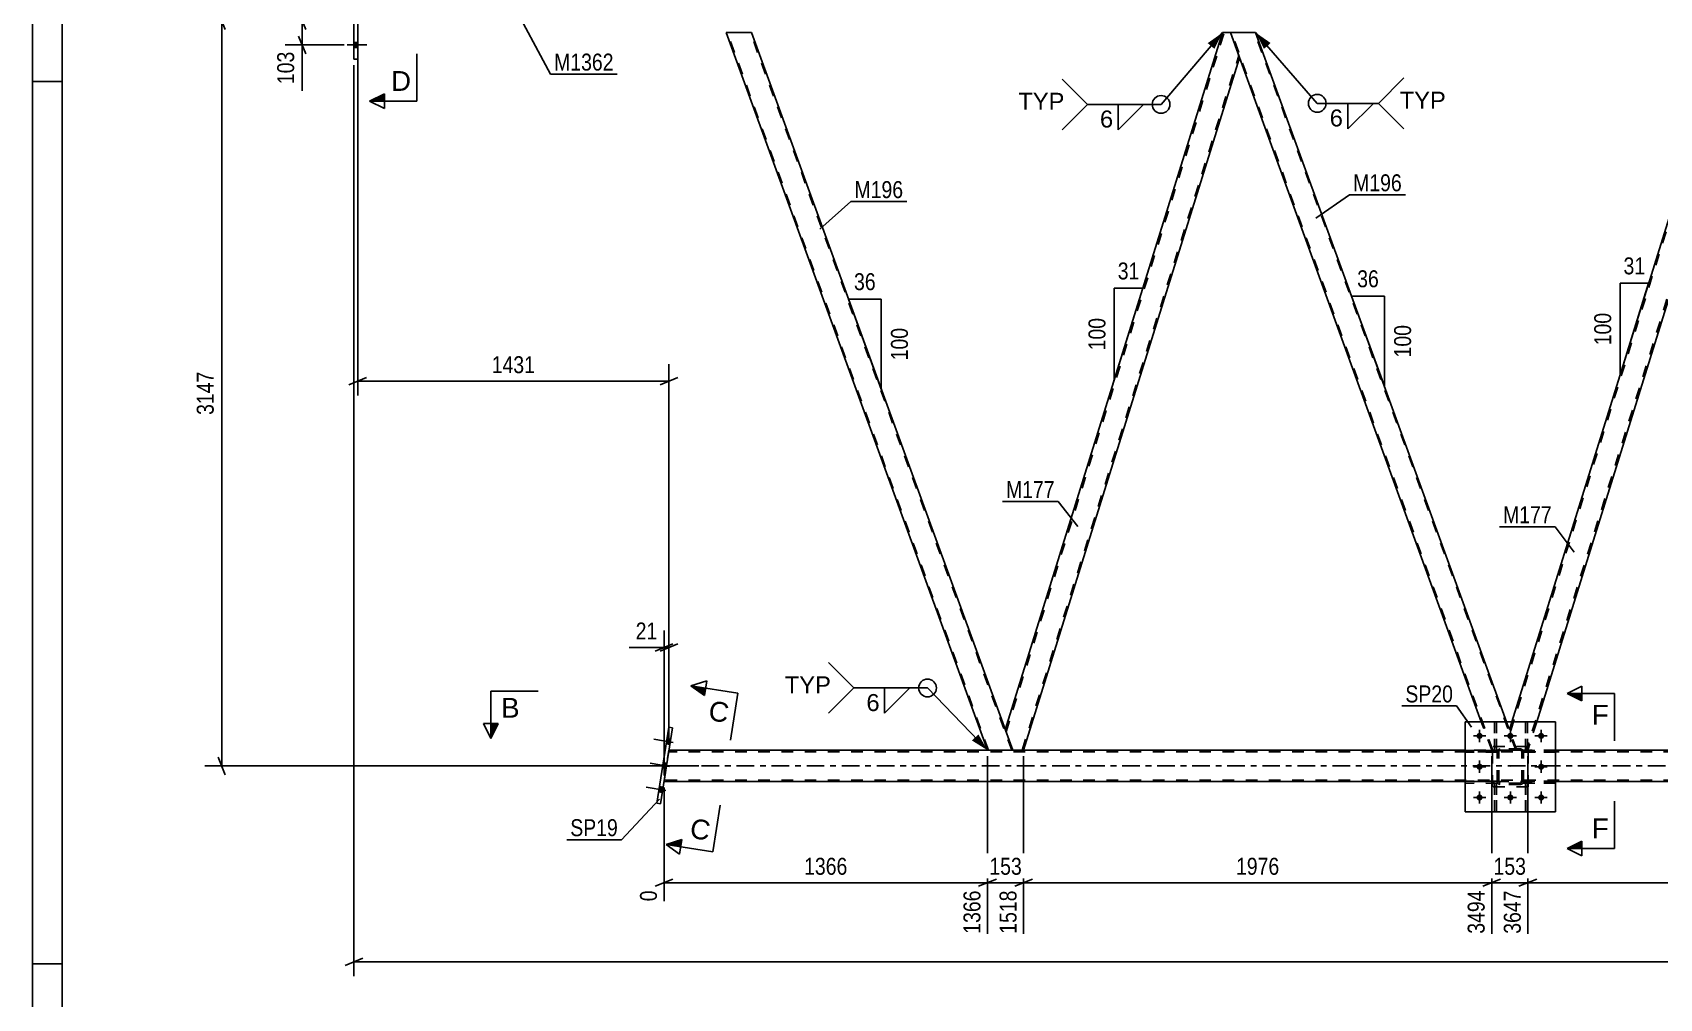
# Model space of a CAD drawing. Header units: millimetres. Extents: x 0 to 841, y 0 to 594.
# Drawn here: x 0 to 274.7, y 292.1 to 455.3 of the extents above; entities that cross this region are included whole.
import ezdxf

# ---------------------------------------------------------------- set-up
doc = ezdxf.new("R2010")
doc.units = ezdxf.units.MM
doc.linetypes.add('DXK_LINE_DOT2', pattern=[3.9198, 1.9599, -1.9599])
doc.linetypes.add('DXK_LINE_DOT3', pattern=[5.9187, 2.979, -0.9799, 0.9799, -0.9799])
doc.styles.add('Arial', font='ARIAL.TTF', dxfattribs={"height": 0.2})
doc.styles.add('Arial Narrow', font='ARIALN.TTF', dxfattribs={"height": 0.2})

# ---------------------------------------------------------------- blocks, each defined once
blk = doc.blocks.new('Unknown-814735430-1133')
at = {"color": 5, "linetype": 'Continuous'}
for p, q in [((0, 594), (0, 0)), ((5, 589), (5, 5)), ((5, 447), (0, 447)), ((5, 298), (0, 298))]:
    blk.add_line(p, q, dxfattribs=at)
blk = doc.blocks.new('Part-814735430-3756 - 3299')
at = {"color": 7, "linetype": 'DXK_LINE_DOT2'}
for p, q in [((247.33, 334.05), (241.93, 334.05)), ((241.93, 333.73), (241.93, 334.05)), ((247.33, 333.73), (241.93, 333.73)), ((246.73, 333.73), (246.73, 334.05)), ((247.33, 334.05), (247.33, 333.73))]:
    blk.add_line(p, q, dxfattribs=at)
blk = doc.blocks.new('Part-814735430-3617 - 3299')
at = {"color": 7, "linetype": 'DXK_LINE_DOT2'}
for p, q in [((286.33, 455.29), (249.52, 337.17)), ((288.81, 451.41), (252.24, 334.07)), ((288.95, 451.04), (288.93, 451.09)), ((288.95, 451.04), (288.93, 451.09)), ((249.8, 338.89), (249.38, 337.54)), ((253.99, 338.89), (252.49, 334.07)), ((250.64, 334.07), (249.38, 337.54)), ((252.49, 334.07), (250.64, 334.07))]:
    blk.add_line(p, q, dxfattribs=at)
at = {"color": 2, "linetype": 'Continuous'}
for p, q in [((286.08, 455.29), (249.8, 338.89)), ((287.4, 455.29), (286.08, 455.29)), ((288.93, 451.09), (287.4, 455.29)), ((288.95, 451.04), (253.99, 338.89))]:
    blk.add_line(p, q, dxfattribs=at)
blk = doc.blocks.new('Part-814735430-3607 - 3299')
at = {"color": 2, "linetype": 'Continuous'}
for p, q in [((164.25, 337.54), (200.95, 455.29)), ((202.27, 455.29), (200.95, 455.29)), ((203.79, 451.09), (202.27, 455.29)), ((167.35, 334.07), (203.81, 451.04)), ((165.51, 334.07), (164.26, 337.49))]:
    blk.add_line(p, q, dxfattribs=at)
at = {"color": 7, "linetype": 'DXK_LINE_DOT2'}
for p, q in [((164.38, 337.17), (201.2, 455.29)), ((167.1, 334.07), (203.68, 451.41)), ((203.81, 451.04), (203.79, 451.09)), ((203.81, 451.04), (203.79, 451.09)), ((164.26, 337.49), (164.25, 337.54)), ((165.51, 334.07), (167.35, 334.07))]:
    blk.add_line(p, q, dxfattribs=at)
blk = doc.blocks.new('Part-814735430-3693 - 3299')
at = {"color": 2, "linetype": 'Continuous'}
for p, q in [((257.13, 338.89), (241.93, 338.89)), ((241.93, 323.69), (241.93, 338.89)), ((257.13, 323.69), (257.13, 338.89)), ((257.13, 323.69), (241.93, 323.69))]:
    blk.add_line(p, q, dxfattribs=at)
blk = doc.blocks.new('Part-814735430-3585 - 3299')
at = {"color": 7, "linetype": 'DXK_LINE_DOT2'}
for p, q in [((252.53, 334.69), (246.53, 334.69)), ((246.53, 327.89), (246.53, 334.69)), ((252.53, 327.89), (252.53, 334.69)), ((252.53, 327.89), (246.53, 327.89))]:
    blk.add_line(p, q, dxfattribs=at)
blk = doc.blocks.new('Bolt-814735430-3514 - 3299')
at = {"color": 1, "linetype": 'Continuous'}
for p, q in [((243.29, 336.49), (243.98, 336.49)), ((244.33, 337.53), (244.33, 336.83)), ((244.33, 335.45), (244.33, 336.14)), ((245.37, 336.49), (244.67, 336.49)), ((248.49, 336.49), (249.18, 336.49)), ((249.53, 337.53), (249.53, 336.83)), ((249.53, 335.45), (249.53, 336.14)), ((250.57, 336.49), (249.87, 336.49)), ((253.69, 336.49), (254.38, 336.49)), ((254.73, 337.53), (254.73, 336.83)), ((254.73, 335.45), (254.73, 336.14)), ((255.77, 336.49), (255.07, 336.49)), ((243.29, 331.29), (243.98, 331.29)), ((244.33, 332.33), (244.33, 331.63)), ((244.33, 330.25), (244.33, 330.94)), ((245.37, 331.29), (244.67, 331.29)), ((253.69, 331.29), (254.38, 331.29)), ((254.73, 332.33), (254.73, 331.63)), ((254.73, 330.25), (254.73, 330.94)), ((255.77, 331.29), (255.07, 331.29)), ((244.33, 327.13), (244.33, 326.43)), ((249.53, 327.13), (249.53, 326.43)), ((254.73, 327.13), (254.73, 326.43)), ((243.29, 326.09), (243.98, 326.09)), ((244.33, 325.05), (244.33, 325.74)), ((245.37, 326.09), (244.67, 326.09)), ((248.49, 326.09), (249.18, 326.09)), ((249.53, 325.05), (249.53, 325.74)), ((250.57, 326.09), (249.87, 326.09)), ((253.69, 326.09), (254.38, 326.09)), ((254.73, 325.05), (254.73, 325.74)), ((255.77, 326.09), (255.07, 326.09))]:
    blk.add_line(p, q, dxfattribs=at)
blk = doc.blocks.new('Bolt-814735430-3528 - 3299')
at = {"linetype": 'Continuous'}
for points in [[(54.91, 460.95), (54.91, 461.83), (54.27, 461.83), (54.27, 460.95)], [(54.91, 460.95), (54.91, 461.83), (54.27, 461.83), (54.27, 460.95)], [(54.91, 460.95), (54.91, 461.83), (54.27, 461.83), (54.27, 460.95)], [(54.91, 456.85), (54.91, 457.73), (54.27, 457.73), (54.27, 456.85)], [(54.91, 456.85), (54.91, 457.73), (54.27, 457.73), (54.27, 456.85)], [(54.91, 452.75), (54.91, 453.63), (54.27, 453.63), (54.27, 452.75)], [(54.91, 452.75), (54.91, 453.63), (54.27, 453.63), (54.27, 452.75)], [(54.91, 452.75), (54.91, 453.63), (54.27, 453.63), (54.27, 452.75)]]:
    blk.add_hatch(color=1, dxfattribs=at).paths.add_polyline_path(points)
at = {"color": 1, "linetype": 'Continuous'}
for p, q in [((54.27, 461.83), (54.91, 461.83)), ((54.27, 461.83), (54.91, 461.83)), ((54.27, 461.83), (54.91, 461.83)), ((53.11, 461.39), (56.43, 461.39)), ((53.11, 461.39), (56.43, 461.39)), ((53.11, 461.39), (56.43, 461.39)), ((54.27, 460.95), (54.91, 460.95)), ((54.27, 460.95), (54.91, 460.95)), ((54.27, 460.95), (54.91, 460.95)), ((53.11, 457.29), (56.43, 457.29)), ((53.11, 457.29), (56.43, 457.29)), ((54.27, 457.73), (54.91, 457.73)), ((54.27, 457.73), (54.91, 457.73)), ((54.27, 456.85), (54.91, 456.85)), ((54.27, 456.85), (54.91, 456.85)), ((54.27, 453.63), (54.91, 453.63)), ((54.27, 453.63), (54.91, 453.63)), ((54.27, 453.63), (54.91, 453.63)), ((53.11, 453.19), (56.43, 453.19)), ((53.11, 453.19), (56.43, 453.19)), ((53.11, 453.19), (56.43, 453.19)), ((54.27, 452.75), (54.91, 452.75)), ((54.27, 452.75), (54.91, 452.75)), ((54.27, 452.75), (54.91, 452.75))]:
    blk.add_line(p, q, dxfattribs=at)
blk = doc.blocks.new('Bolt-814735430-3529 - 3299')
at = {"linetype": 'Continuous'}
for points in [[(107.11, 336.02), (106.98, 335.15), (107.61, 335.05), (107.74, 335.92)], [(107.11, 336.02), (106.98, 335.15), (107.61, 335.05), (107.74, 335.92)], [(107.11, 336.02), (106.98, 335.15), (107.61, 335.05), (107.74, 335.92)], [(106.48, 331.97), (106.34, 331.1), (106.97, 331), (107.11, 331.87)], [(106.48, 331.97), (106.34, 331.1), (106.97, 331), (107.11, 331.87)], [(105.84, 327.92), (105.7, 327.05), (106.34, 326.95), (106.47, 327.82)], [(105.84, 327.92), (105.7, 327.05), (106.34, 326.95), (106.47, 327.82)], [(105.84, 327.92), (105.7, 327.05), (106.34, 326.95), (106.47, 327.82)]]:
    blk.add_hatch(color=1, dxfattribs=at).paths.add_polyline_path(points)
at = {"color": 1, "linetype": 'Continuous'}
for p, q in [((108.19, 335.4), (104.91, 335.92)), ((108.19, 335.4), (104.91, 335.92)), ((108.19, 335.4), (104.91, 335.92)), ((107.61, 335.05), (106.98, 335.15)), ((107.61, 335.05), (106.98, 335.15)), ((107.61, 335.05), (106.98, 335.15)), ((107.74, 335.92), (107.11, 336.02)), ((107.74, 335.92), (107.11, 336.02)), ((107.74, 335.92), (107.11, 336.02)), ((107.55, 331.35), (104.27, 331.87)), ((107.55, 331.35), (104.27, 331.87)), ((106.97, 331), (106.34, 331.1)), ((106.97, 331), (106.34, 331.1)), ((107.11, 331.87), (106.48, 331.97)), ((107.11, 331.87), (106.48, 331.97)), ((106.92, 327.3), (103.64, 327.82)), ((106.92, 327.3), (103.64, 327.82)), ((106.92, 327.3), (103.64, 327.82)), ((106.34, 326.95), (105.7, 327.05)), ((106.34, 326.95), (105.7, 327.05)), ((106.34, 326.95), (105.7, 327.05)), ((106.47, 327.82), (105.84, 327.92)), ((106.47, 327.82), (105.84, 327.92)), ((106.47, 327.82), (105.84, 327.92))]:
    blk.add_line(p, q, dxfattribs=at)
blk = doc.blocks.new('Part-814735430-3543 - 3299')
at = {"color": 7, "linetype": 'DXK_LINE_DOT2'}
for p, q in [((252.08, 323.69), (252.08, 328.52)), ((252.08, 328.52), (252.4, 328.52)), ((252.08, 327.92), (252.4, 327.92)), ((252.4, 328.52), (252.4, 323.69)), ((252.4, 323.69), (252.08, 323.69))]:
    blk.add_line(p, q, dxfattribs=at)
blk = doc.blocks.new('Part-814735430-3753 - 3299')
at = {"color": 7, "linetype": 'DXK_LINE_DOT2'}
for p, q in [((247.33, 328.85), (241.93, 328.85)), ((241.93, 328.53), (241.93, 328.85)), ((247.33, 328.53), (241.93, 328.53)), ((246.73, 328.53), (246.73, 328.85)), ((247.33, 328.85), (247.33, 328.53))]:
    blk.add_line(p, q, dxfattribs=at)
blk = doc.blocks.new('Part-814735430-3687 - 3299')
at = {"color": 7, "linetype": 'DXK_LINE_DOT2'}
for p, q in [((247.33, 333.81), (247.36, 333.99)), ((247.36, 333.99), (247.33, 333.81)), ((247.33, 328.77), (247.33, 333.81)), ((247.57, 333.81), (247.58, 333.9)), ((247.57, 328.77), (247.57, 333.81)), ((247.58, 333.9), (247.64, 333.98)), ((247.62, 334.25), (247.81, 334.29)), ((247.81, 334.29), (247.62, 334.25)), ((247.64, 333.98), (247.71, 334.03)), ((247.71, 334.03), (247.81, 334.05)), ((251.25, 334.29), (247.81, 334.29)), ((247.81, 334.05), (251.25, 334.05)), ((251.25, 334.29), (251.43, 334.25)), ((251.43, 334.25), (251.25, 334.29)), ((251.25, 334.05), (251.34, 334.03)), ((251.34, 334.03), (251.42, 333.98)), ((251.42, 333.98), (251.47, 333.9)), ((251.47, 333.9), (251.49, 333.81)), ((251.49, 328.77), (251.49, 333.81)), ((251.69, 333.99), (251.73, 333.81)), ((251.73, 333.81), (251.69, 333.99)), ((251.73, 328.77), (251.73, 333.81)), ((247.36, 328.58), (247.33, 328.77)), ((247.33, 328.77), (247.36, 328.58)), ((247.58, 328.68), (247.57, 328.77)), ((247.64, 328.6), (247.58, 328.68)), ((247.81, 328.29), (247.62, 328.32)), ((247.62, 328.32), (247.81, 328.29)), ((247.71, 328.55), (247.64, 328.6)), ((247.81, 328.53), (247.71, 328.55)), ((251.25, 328.53), (247.81, 328.53)), ((251.25, 328.29), (247.81, 328.29)), ((251.34, 328.55), (251.25, 328.53)), ((251.43, 328.32), (251.25, 328.29)), ((251.25, 328.29), (251.43, 328.32)), ((251.42, 328.6), (251.34, 328.55)), ((251.47, 328.68), (251.42, 328.6)), ((251.49, 328.77), (251.47, 328.68)), ((251.73, 328.77), (251.69, 328.58)), ((251.69, 328.58), (251.73, 328.77))]:
    blk.add_line(p, q, dxfattribs=at)
at = {"color": 7, "linetype": 'DXK_LINE_DOT3'}
blk.add_line((249.53, 331.29), (249.53, 331.29), dxfattribs=at)
at = {"color": 7, "linetype": 'DXK_LINE_DOT2'}
for centre, start, end in [((247.81, 333.81), 112.5, 157.5), ((247.81, 333.81), 112.5, 157.5), ((251.25, 333.81), 22.5, 67.5), ((251.25, 333.81), 22.5, 67.5), ((247.81, 328.77), 202.5, 247.5), ((247.81, 328.77), 202.5, 247.5), ((251.25, 328.77), 292.5, 337.5), ((251.25, 328.77), 292.5, 337.5)]:
    blk.add_arc(centre, 0.48, start, end, dxfattribs=at)
blk = doc.blocks.new('Part-814735430-3594 - 3299')
at = {"color": 7, "linetype": 'DXK_LINE_DOT2'}
for p, q in [((106.63, 328.79), (107.45, 334.07)), ((783.03, 333.83), (107.42, 333.83)), ((257.13, 334.07), (241.93, 334.07)), ((783.03, 329.03), (106.66, 329.03)), ((257.13, 328.79), (241.93, 328.79))]:
    blk.add_line(p, q, dxfattribs=at)
at = {"color": 2, "linetype": 'Continuous'}
for p, q in [((241.93, 334.07), (107.45, 334.07)), ((497.33, 334.07), (257.13, 334.07)), ((241.93, 328.79), (106.63, 328.79)), ((497.33, 328.79), (257.13, 328.79))]:
    blk.add_line(p, q, dxfattribs=at)
at = {"color": 7, "linetype": 'DXK_LINE_DOT3'}
blk.add_line((107.04, 331.43), (783.03, 331.43), dxfattribs=at)
blk = doc.blocks.new('Part-814735430-3612 - 3299')
at = {"color": 2, "linetype": 'Continuous'}
for p, q in [((206.52, 455.29), (202.27, 455.29)), ((248.89, 338.89), (206.52, 455.29)), ((244.63, 338.89), (203.79, 451.09))]:
    blk.add_line(p, q, dxfattribs=at)
at = {"color": 7, "linetype": 'DXK_LINE_DOT2'}
for p, q in [((202.27, 455.29), (203.79, 451.09)), ((246.56, 334.07), (202.44, 455.29)), ((250.47, 334.07), (206.35, 455.29)), ((246.39, 334.07), (244.63, 338.89)), ((250.64, 334.07), (248.89, 338.89)), ((250.64, 334.07), (246.39, 334.07))]:
    blk.add_line(p, q, dxfattribs=at)
blk = doc.blocks.new('Bolt-814735430-3618 - 3299')
at = {"linetype": 'Continuous'}
for points in [[(244.85, 336.49, -1), (243.81, 336.49, -1)], [(250.05, 336.49, -1), (249.01, 336.49, -1)], [(255.25, 336.49, -1), (254.21, 336.49, -1)], [(244.85, 331.29, -1), (243.81, 331.29, -1)], [(255.25, 331.29, -1), (254.21, 331.29, -1)], [(244.85, 326.09, -1), (243.81, 326.09, -1)], [(250.05, 326.09, -1), (249.01, 326.09, -1)], [(255.25, 326.09, -1), (254.21, 326.09, -1)]]:
    blk.add_hatch(color=1, dxfattribs=at).paths.add_polyline_path(points)
at = {"color": 1, "linetype": 'Continuous'}
for p, q in [((245.37, 336.49), (243.29, 336.49)), ((244.33, 337.53), (244.33, 335.45)), ((250.57, 336.49), (248.49, 336.49)), ((249.53, 337.53), (249.53, 335.45)), ((255.77, 336.49), (253.69, 336.49)), ((254.73, 337.53), (254.73, 335.45)), ((245.37, 331.29), (243.29, 331.29)), ((244.33, 332.33), (244.33, 330.25)), ((255.77, 331.29), (253.69, 331.29)), ((254.73, 332.33), (254.73, 330.25)), ((244.33, 327.13), (244.33, 325.05)), ((249.53, 327.13), (249.53, 325.05)), ((254.73, 327.13), (254.73, 325.05)), ((245.37, 326.09), (243.29, 326.09)), ((250.57, 326.09), (248.49, 326.09)), ((255.77, 326.09), (253.69, 326.09))]:
    blk.add_line(p, q, dxfattribs=at)
blk = doc.blocks.new('Part-814735430-3649 - 3299')
at = {"color": 2, "linetype": 'Continuous'}
for p, q in [((107.42, 337.95), (105.4, 325.11)), ((108.05, 337.85), (107.42, 337.95)), ((106.03, 325.01), (108.05, 337.85)), ((106.03, 325.01), (105.4, 325.11))]:
    blk.add_line(p, q, dxfattribs=at)
blk = doc.blocks.new('Part-814735430-3685 - 3299')
at = {"color": 2, "linetype": 'Continuous'}
for p, q in [((161.25, 334.07), (117.13, 455.29)), ((117.13, 455.29), (121.39, 455.29)), ((164.26, 337.49), (121.39, 455.29))]:
    blk.add_line(p, q, dxfattribs=at)
at = {"color": 7, "linetype": 'DXK_LINE_DOT2'}
for p, q in [((161.42, 334.07), (117.3, 455.29)), ((165.34, 334.07), (121.22, 455.29)), ((165.51, 334.07), (164.26, 337.49)), ((161.25, 334.07), (165.51, 334.07))]:
    blk.add_line(p, q, dxfattribs=at)
blk = doc.blocks.new('Part-814735430-3686 - 3299')
at = {"color": 7, "linetype": 'DXK_LINE_DOT2'}
for p, q in [((252.53, 334.69), (246.53, 334.69)), ((246.53, 327.89), (246.53, 334.69)), ((252.53, 327.89), (252.53, 334.69)), ((252.53, 327.89), (246.53, 327.89))]:
    blk.add_line(p, q, dxfattribs=at)
blk = doc.blocks.new('Part-814735430-3688 - 3299')
at = {"color": 7, "linetype": 'DXK_LINE_DOT2'}
for p, q in [((241.93, 338.89), (257.13, 338.89)), ((241.93, 338.89), (241.93, 323.69)), ((257.13, 338.89), (257.13, 323.69)), ((241.93, 323.69), (257.13, 323.69))]:
    blk.add_line(p, q, dxfattribs=at)
blk = doc.blocks.new('Part-814735430-3697 - 3299')
at = {"color": 7, "linetype": 'DXK_LINE_DOT2'}
for p, q in [((247.2, 328.52), (246.88, 328.52)), ((246.88, 328.52), (246.88, 323.69)), ((246.88, 327.92), (247.2, 327.92)), ((247.2, 323.69), (247.2, 328.52)), ((246.88, 323.69), (247.2, 323.69))]:
    blk.add_line(p, q, dxfattribs=at)
blk = doc.blocks.new('Part-814735430-3708 - 3299')
at = {"color": 7, "linetype": 'DXK_LINE_DOT2'}
for p, q in [((252.08, 334.04), (252.08, 338.89)), ((252.08, 338.89), (252.4, 338.89)), ((252.4, 338.89), (252.4, 334.04)), ((252.08, 334.64), (252.4, 334.64)), ((252.4, 334.04), (252.08, 334.04))]:
    blk.add_line(p, q, dxfattribs=at)
blk = doc.blocks.new('Part-814735430-3711 - 3299')
at = {"color": 7, "linetype": 'DXK_LINE_DOT2'}
for p, q in [((257.13, 328.85), (251.73, 328.85)), ((251.73, 328.85), (251.73, 328.53)), ((251.73, 328.53), (257.13, 328.53)), ((252.33, 328.53), (252.33, 328.85)), ((257.13, 328.53), (257.13, 328.85))]:
    blk.add_line(p, q, dxfattribs=at)
blk = doc.blocks.new('Part-814735430-3714 - 3299')
at = {"color": 7, "linetype": 'DXK_LINE_DOT2'}
for p, q in [((257.13, 334.05), (251.73, 334.05)), ((251.73, 334.05), (251.73, 333.73)), ((251.73, 333.73), (257.13, 333.73)), ((252.33, 333.73), (252.33, 334.05)), ((257.13, 333.73), (257.13, 334.05))]:
    blk.add_line(p, q, dxfattribs=at)
blk = doc.blocks.new('Part-814735430-3720 - 3299')
at = {"color": 7, "linetype": 'DXK_LINE_DOT2'}
for p, q in [((251.73, 333.73), (251.73, 334.05)), ((251.73, 334.05), (257.13, 334.05)), ((257.13, 333.73), (251.73, 333.73)), ((252.33, 333.73), (252.33, 334.05)), ((257.13, 334.05), (257.13, 333.73))]:
    blk.add_line(p, q, dxfattribs=at)
blk = doc.blocks.new('Part-814735430-3733 - 3299')
at = {"color": 7, "linetype": 'DXK_LINE_DOT2'}
for p, q in [((246.88, 334.04), (246.88, 338.89)), ((246.88, 338.89), (247.2, 338.89)), ((247.2, 338.89), (247.2, 334.04)), ((246.88, 334.64), (247.2, 334.64)), ((247.2, 334.04), (246.88, 334.04))]:
    blk.add_line(p, q, dxfattribs=at)
blk = doc.blocks.new('Part-814735430-3739 - 3299')
at = {"color": 7, "linetype": 'DXK_LINE_DOT2'}
for p, q in [((246.88, 323.69), (246.88, 328.52)), ((246.88, 328.52), (247.2, 328.52)), ((246.88, 327.92), (247.2, 327.92)), ((247.2, 328.52), (247.2, 323.69)), ((247.2, 323.69), (246.88, 323.69))]:
    blk.add_line(p, q, dxfattribs=at)
blk = doc.blocks.new('Part-814735430-3750 - 3299')
at = {"color": 7, "linetype": 'DXK_LINE_DOT2'}
for p, q in [((252.08, 338.89), (252.08, 334.04)), ((252.4, 338.89), (252.08, 338.89)), ((252.4, 334.04), (252.4, 338.89)), ((252.08, 334.64), (252.4, 334.64)), ((252.08, 334.04), (252.4, 334.04))]:
    blk.add_line(p, q, dxfattribs=at)
blk = doc.blocks.new('Part-814735430-3759 - 3299')
at = {"color": 7, "linetype": 'DXK_LINE_DOT2'}
for p, q in [((251.73, 328.53), (251.73, 328.85)), ((251.73, 328.85), (257.13, 328.85)), ((257.13, 328.53), (251.73, 328.53)), ((252.33, 328.53), (252.33, 328.85)), ((257.13, 328.85), (257.13, 328.53))]:
    blk.add_line(p, q, dxfattribs=at)
blk = doc.blocks.new('Part-814735430-3761 - 3299')
at = {"color": 7, "linetype": 'DXK_LINE_DOT2'}
for p, q in [((247.33, 328.85), (241.93, 328.85)), ((241.93, 328.85), (241.93, 328.53)), ((247.33, 328.53), (241.93, 328.53)), ((246.73, 328.53), (246.73, 328.85)), ((247.33, 328.53), (247.33, 328.85))]:
    blk.add_line(p, q, dxfattribs=at)
blk = doc.blocks.new('Part-814735430-3764 - 3299')
at = {"color": 7, "linetype": 'DXK_LINE_DOT2'}
for p, q in [((247.33, 334.05), (241.93, 334.05)), ((241.93, 334.05), (241.93, 333.73)), ((247.33, 333.73), (241.93, 333.73)), ((246.73, 333.73), (246.73, 334.05)), ((247.33, 333.73), (247.33, 334.05))]:
    blk.add_line(p, q, dxfattribs=at)
blk = doc.blocks.new('Part-814735430-3765 - 3299')
at = {"color": 7, "linetype": 'DXK_LINE_DOT2'}
for p, q in [((247.33, 333.81), (247.36, 333.99)), ((247.36, 333.99), (247.33, 333.81)), ((247.33, 328.77), (247.33, 333.81)), ((247.57, 333.81), (247.58, 333.9)), ((247.57, 328.77), (247.57, 333.81)), ((247.58, 333.9), (247.64, 333.98)), ((247.62, 334.25), (247.81, 334.29)), ((247.81, 334.29), (247.62, 334.25)), ((247.64, 333.98), (247.71, 334.03)), ((247.71, 334.03), (247.81, 334.05)), ((251.25, 334.29), (247.81, 334.29)), ((247.81, 334.05), (251.25, 334.05)), ((251.25, 334.29), (251.43, 334.25)), ((251.43, 334.25), (251.25, 334.29)), ((251.25, 334.05), (251.34, 334.03)), ((251.34, 334.03), (251.42, 333.98)), ((251.42, 333.98), (251.47, 333.9)), ((251.47, 333.9), (251.49, 333.81)), ((251.49, 328.77), (251.49, 333.81)), ((251.69, 333.99), (251.73, 333.81)), ((251.73, 333.81), (251.69, 333.99)), ((251.73, 328.77), (251.73, 333.81)), ((247.36, 328.58), (247.33, 328.77)), ((247.33, 328.77), (247.36, 328.58)), ((247.58, 328.68), (247.57, 328.77)), ((247.64, 328.6), (247.58, 328.68)), ((247.81, 328.29), (247.62, 328.32)), ((247.62, 328.32), (247.81, 328.29)), ((247.71, 328.55), (247.64, 328.6)), ((247.81, 328.53), (247.71, 328.55)), ((251.25, 328.53), (247.81, 328.53)), ((251.25, 328.29), (247.81, 328.29)), ((251.34, 328.55), (251.25, 328.53)), ((251.43, 328.32), (251.25, 328.29)), ((251.25, 328.29), (251.43, 328.32)), ((251.42, 328.6), (251.34, 328.55)), ((251.47, 328.68), (251.42, 328.6)), ((251.49, 328.77), (251.47, 328.68)), ((251.73, 328.77), (251.69, 328.58)), ((251.69, 328.58), (251.73, 328.77))]:
    blk.add_line(p, q, dxfattribs=at)
at = {"color": 7, "linetype": 'DXK_LINE_DOT3'}
blk.add_line((249.53, 331.29), (249.53, 331.29), dxfattribs=at)
at = {"color": 7, "linetype": 'DXK_LINE_DOT2'}
for centre, start, end in [((247.81, 333.81), 112.5, 157.5), ((247.81, 333.81), 112.5, 157.5), ((251.25, 333.81), 22.5, 67.5), ((251.25, 333.81), 22.5, 67.5), ((247.81, 328.77), 202.5, 247.5), ((247.81, 328.77), 202.5, 247.5), ((251.25, 328.77), 292.5, 337.5), ((251.25, 328.77), 292.5, 337.5)]:
    blk.add_arc(centre, 0.48, start, end, dxfattribs=at)
blk = doc.blocks.new('Part-814735430-3770 - 3299')
at = {"color": 2, "linetype": 'Continuous'}
for p, q in [((54.27, 450.79), (54.27, 463.79)), ((54.27, 463.79), (54.91, 463.79)), ((54.91, 463.79), (54.91, 450.79)), ((54.91, 450.79), (54.27, 450.79))]:
    blk.add_line(p, q, dxfattribs=at)
blk = doc.blocks.new('Part-814735430-3779 - 3299')
at = {"color": 7, "linetype": 'DXK_LINE_DOT2'}
for p, q in [((246.88, 338.89), (246.88, 334.04)), ((247.2, 338.89), (246.88, 338.89)), ((247.2, 334.04), (247.2, 338.89)), ((246.88, 334.64), (247.2, 334.64)), ((246.88, 334.04), (247.2, 334.04))]:
    blk.add_line(p, q, dxfattribs=at)
blk = doc.blocks.new('Part-814735430-3782 - 3299')
at = {"color": 7, "linetype": 'DXK_LINE_DOT2'}
for p, q in [((252.4, 328.52), (252.08, 328.52)), ((252.08, 328.52), (252.08, 323.69)), ((252.08, 327.92), (252.4, 327.92)), ((252.4, 323.69), (252.4, 328.52)), ((252.08, 323.69), (252.4, 323.69))]:
    blk.add_line(p, q, dxfattribs=at)
blk = doc.blocks.new('StraightDimension-814735430-4970 - 3299')
at = {"color": 7, "linetype": 'Continuous'}
for p, q in [((252.49, 333.07), (252.49, 303.08)), ((331.52, 333.07), (331.52, 303.08)), ((253.99, 312.29), (250.99, 311.09)), ((252.49, 311.69), (331.52, 311.69)), ((330.02, 311.09), (333.02, 312.29))]:
    blk.add_line(p, q, dxfattribs=at)
at = {"color": 0}
blk.add_wipeout([(296.26, 312.44), (296.26, 316.64), (287.75, 316.64), (287.75, 312.44)], dxfattribs=at)
at = {"color": 0, "linetype": 'Continuous'}
blk.add_wipeout([(330.92, 310.99), (326.72, 310.99), (326.72, 302.48), (330.92, 302.48)], dxfattribs=at)
at = {"color": 3, "style": 'Arial Narrow'}
blk.add_text('1976', height=2.863, dxfattribs=at).set_placement((288.35, 313.04))
at = {"color": 3, "linetype": 'Continuous', "style": 'Arial Narrow'}
blk.add_text('5622', height=2.863, rotation=90.0002, dxfattribs=at).set_placement((330.32, 303.08))
blk = doc.blocks.new('AngleDimension-814735430-12259 - 3299')
at = {"color": 7, "linetype": 'Continuous'}
for p, q in [((182.66, 412.09), (187.48, 412.09)), ((182.66, 396.62), (187.48, 412.09)), ((182.66, 396.62), (182.66, 412.09)), ((182.37, 395.7), (182.66, 396.62))]:
    blk.add_line(p, q, dxfattribs=at)
at = {"color": 0}
for points in [[(187.5, 412.99), (187.5, 417.19), (182.64, 417.19), (182.64, 412.99)], [(181.76, 407.7), (177.56, 407.7), (177.56, 401.01), (181.76, 401.01)]]:
    blk.add_wipeout(points, dxfattribs=at)
at = {"color": 3, "style": 'Arial Narrow'}
blk.add_text('31', height=2.863, dxfattribs=at).set_placement((183.24, 413.59))
blk.add_text('100', height=2.863, rotation=90.0002, dxfattribs=at).set_placement((181.16, 401.61))
blk = doc.blocks.new('StraightDimension-814735430-4672 - 3299')
at = {"color": 7, "linetype": 'Continuous'}
for p, q in [((161.25, 333.07), (161.25, 303.08)), ((106.63, 327.79), (106.63, 308.56)), ((108.13, 312.29), (105.13, 311.09)), ((106.63, 311.69), (161.25, 311.69)), ((159.75, 311.09), (162.75, 312.29))]:
    blk.add_line(p, q, dxfattribs=at)
at = {"color": 0}
blk.add_wipeout([(138.19, 312.44), (138.19, 316.64), (129.68, 316.64), (129.68, 312.44)], dxfattribs=at)
at = {"color": 0, "linetype": 'Continuous'}
for points in [[(106.03, 310.99), (101.83, 310.99), (101.83, 307.96), (106.03, 307.96)], [(160.65, 310.99), (156.45, 310.99), (156.45, 302.48), (160.65, 302.48)]]:
    blk.add_wipeout(points, dxfattribs=at)
at = {"color": 3, "style": 'Arial Narrow'}
blk.add_text('1366', height=2.863, dxfattribs=at).set_placement((130.28, 313.04))
at = {"color": 3, "linetype": 'Continuous', "style": 'Arial Narrow'}
for s, height, p in [('0', 2.86, (105.43, 308.56)), ('1366', 2.863, (160.05, 303.08))]:
    blk.add_text(s, height=height, rotation=90.0002, dxfattribs=at).set_placement(p)
blk = doc.blocks.new('StraightDimension-814735430-12067 - 3299')
at = {"color": 7, "linetype": 'Continuous'}
for p, q in [((54.91, 454.29), (54.91, 394.01)), ((107.45, 335.07), (107.45, 399.26)), ((56.41, 397.01), (53.41, 395.81)), ((54.91, 396.41), (107.45, 396.41)), ((105.95, 395.81), (108.95, 397.01))]:
    blk.add_line(p, q, dxfattribs=at)
at = {"color": 0}
blk.add_wipeout([(85.44, 397.16), (85.44, 401.36), (76.93, 401.36), (76.93, 397.16)], dxfattribs=at)
at = {"color": 3, "style": 'Arial Narrow'}
blk.add_text('1431', height=2.863, dxfattribs=at).set_placement((77.53, 397.76))
blk = doc.blocks.new('AngleDimension-814735430-3883 - 3299')
at = {"color": 7, "linetype": 'Continuous'}
for p, q in [((227.1, 398.75), (222.73, 410.77)), ((228.27, 410.77), (222.73, 410.77)), ((228.27, 395.55), (222.73, 410.77)), ((228.27, 395.55), (228.27, 410.77))]:
    blk.add_line(p, q, dxfattribs=at)
at = {"color": 0}
for points in [[(227.93, 411.67), (227.93, 415.87), (223.07, 415.87), (223.07, 411.67)], [(233.37, 406.5), (229.17, 406.5), (229.17, 399.82), (233.37, 399.82)]]:
    blk.add_wipeout(points, dxfattribs=at)
at = {"color": 3, "style": 'Arial Narrow'}
blk.add_text('36', height=2.863, dxfattribs=at).set_placement((223.67, 412.27))
blk.add_text('100', height=2.863, rotation=90.0002, dxfattribs=at).set_placement((232.77, 400.42))
blk = doc.blocks.new('AngleDimension-814735430-3897 - 3299')
at = {"color": 7, "linetype": 'Continuous'}
for p, q in [((140.98, 401.46), (137.77, 410.28)), ((143.31, 410.28), (137.77, 410.28)), ((143.31, 395.06), (137.77, 410.28)), ((143.31, 395.06), (143.31, 410.28))]:
    blk.add_line(p, q, dxfattribs=at)
at = {"color": 0}
for points in [[(142.97, 411.18), (142.97, 415.38), (138.11, 415.38), (138.11, 411.18)], [(148.41, 406.01), (144.21, 406.01), (144.21, 399.33), (148.41, 399.33)]]:
    blk.add_wipeout(points, dxfattribs=at)
at = {"color": 3, "style": 'Arial Narrow'}
blk.add_text('36', height=2.863, dxfattribs=at).set_placement((138.71, 411.78))
blk.add_text('100', height=2.863, rotation=90.0002, dxfattribs=at).set_placement((147.81, 399.93))
blk = doc.blocks.new('StraightDimension-814735430-3974 - 3299')
at = {"color": 7, "linetype": 'Continuous'}
for p, q in [((44.92, 458.79), (46.12, 455.79)), ((52.61, 457.29), (42.67, 457.29)), ((45.52, 453.19), (45.52, 457.29)), ((46.12, 451.69), (44.92, 454.69)), ((52.61, 453.19), (42.67, 453.19))]:
    blk.add_line(p, q, dxfattribs=at)
at = {"color": 0}
blk.add_wipeout([(44.77, 452.67), (40.57, 452.67), (40.57, 445.98), (44.77, 445.98)], dxfattribs=at)
at = {"color": 7, "linetype": 'Continuous'}
blk.add_line((45.52, 453.19), (45.52, 445.46), dxfattribs=at)
blk.add_line((45.52, 453.19), (45.52, 445.46), dxfattribs=at)
at = {"color": 3, "style": 'Arial Narrow'}
blk.add_text('103', height=2.863, rotation=90.0002, dxfattribs=at).set_placement((44.17, 446.58))
blk = doc.blocks.new('StraightDimension-814735430-12080 - 3299')
at = {"color": 7, "linetype": 'Continuous'}
for p, q in [((105.13, 350.83), (108.13, 352.03)), ((108.95, 352.03), (105.95, 350.83)), ((106.63, 329.79), (106.63, 354.28)), ((107.45, 335.07), (107.45, 354.28)), ((106.63, 351.43), (107.45, 351.43))]:
    blk.add_line(p, q, dxfattribs=at)
at = {"color": 0}
blk.add_wipeout([(106.1, 352.18), (106.1, 356.38), (101.24, 356.38), (101.24, 352.18)], dxfattribs=at)
at = {"color": 7, "linetype": 'Continuous'}
blk.add_line((106.63, 351.43), (100.72, 351.43), dxfattribs=at)
blk.add_line((106.63, 351.43), (100.72, 351.43), dxfattribs=at)
at = {"color": 3, "style": 'Arial Narrow'}
blk.add_text('21', height=2.863, dxfattribs=at).set_placement((101.84, 352.78))
blk = doc.blocks.new('StraightDimension-814735430-4637 - 3299')
at = {"color": 7, "linetype": 'Continuous'}
for p, q in [((54.27, 449.79), (54.27, 295.93)), ((55.77, 298.93), (52.77, 297.73)), ((54.27, 298.33), (793.89, 298.33))]:
    blk.add_line(p, q, dxfattribs=at)
blk = doc.blocks.new('StraightDimension-814735430-4648 - 3299')
at = {"color": 7, "linetype": 'Continuous'}
for p, q in [((167.35, 333.07), (167.35, 303.08)), ((246.39, 333.07), (246.39, 303.08)), ((168.85, 312.29), (165.85, 311.09)), ((167.35, 311.69), (246.39, 311.69)), ((244.89, 311.09), (247.89, 312.29))]:
    blk.add_line(p, q, dxfattribs=at)
at = {"color": 0}
blk.add_wipeout([(211.13, 312.44), (211.13, 316.64), (202.61, 316.64), (202.61, 312.44)], dxfattribs=at)
at = {"color": 0, "linetype": 'Continuous'}
blk.add_wipeout([(245.79, 310.99), (241.59, 310.99), (241.59, 302.48), (245.79, 302.48)], dxfattribs=at)
at = {"color": 3, "style": 'Arial Narrow'}
blk.add_text('1976', height=2.863, dxfattribs=at).set_placement((203.21, 313.04))
at = {"color": 3, "linetype": 'Continuous', "style": 'Arial Narrow'}
blk.add_text('3494', height=2.863, rotation=90.0002, dxfattribs=at).set_placement((245.19, 303.08))
blk = doc.blocks.new('StraightDimension-814735430-4689 - 3299')
at = {"color": 7, "linetype": 'Continuous'}
for p, q in [((161.25, 333.07), (161.25, 303.08)), ((167.35, 333.07), (167.35, 303.08)), ((159.75, 311.09), (162.75, 312.29)), ((161.25, 311.69), (167.35, 311.69)), ((168.85, 312.29), (165.85, 311.09))]:
    blk.add_line(p, q, dxfattribs=at)
at = {"color": 0}
blk.add_wipeout([(167.65, 312.44), (167.65, 316.64), (160.96, 316.64), (160.96, 312.44)], dxfattribs=at)
at = {"color": 0, "linetype": 'Continuous'}
blk.add_wipeout([(166.75, 310.99), (162.55, 310.99), (162.55, 302.48), (166.75, 302.48)], dxfattribs=at)
at = {"color": 3, "style": 'Arial Narrow'}
blk.add_text('153', height=2.863, dxfattribs=at).set_placement((161.56, 313.04))
at = {"color": 3, "linetype": 'Continuous', "style": 'Arial Narrow'}
blk.add_text('1518', height=2.863, rotation=90.0002, dxfattribs=at).set_placement((166.15, 303.08))
blk = doc.blocks.new('StraightDimension-814735430-4994 - 3299')
at = {"color": 7, "linetype": 'Continuous'}
for p, q in [((246.39, 333.07), (246.39, 303.08)), ((252.49, 333.07), (252.49, 303.08)), ((244.89, 311.09), (247.89, 312.29)), ((246.39, 311.69), (252.49, 311.69)), ((253.99, 312.29), (250.99, 311.09))]:
    blk.add_line(p, q, dxfattribs=at)
at = {"color": 0}
blk.add_wipeout([(252.78, 312.44), (252.78, 316.64), (246.09, 316.64), (246.09, 312.44)], dxfattribs=at)
at = {"color": 0, "linetype": 'Continuous'}
blk.add_wipeout([(251.89, 310.99), (247.69, 310.99), (247.69, 302.48), (251.89, 302.48)], dxfattribs=at)
at = {"color": 3, "style": 'Arial Narrow'}
blk.add_text('153', height=2.863, dxfattribs=at).set_placement((246.69, 313.04))
at = {"color": 3, "linetype": 'Continuous', "style": 'Arial Narrow'}
blk.add_text('3647', height=2.863, rotation=90.0002, dxfattribs=at).set_placement((251.29, 303.08))
blk = doc.blocks.new('StraightDimension-814735430-5030 - 3299')
at = {"color": 7, "linetype": 'Continuous'}
for p, q in [((32.54, 455.79), (31.34, 458.79)), ((53.27, 457.29), (29.09, 457.29)), ((31.94, 331.43), (31.94, 457.29)), ((31.34, 332.93), (32.54, 329.93)), ((112.49, 331.43), (29.09, 331.43))]:
    blk.add_line(p, q, dxfattribs=at)
at = {"color": 0}
blk.add_wipeout([(31.19, 398.62), (26.99, 398.62), (26.99, 390.11), (31.19, 390.11)], dxfattribs=at)
at = {"color": 3, "style": 'Arial Narrow'}
blk.add_text('3147', height=2.863, rotation=90.0002, dxfattribs=at).set_placement((30.59, 390.71))
blk = doc.blocks.new('AngleDimension-814735430-12273 - 3299')
at = {"color": 7, "linetype": 'Continuous'}
for p, q in [((268.06, 412.95), (272.88, 412.95)), ((268.06, 397.48), (272.88, 412.95)), ((268.06, 397.48), (268.06, 412.95)), ((268.24, 398.04), (268.06, 397.48))]:
    blk.add_line(p, q, dxfattribs=at)
at = {"color": 0}
for points in [[(272.9, 413.85), (272.9, 418.05), (268.04, 418.05), (268.04, 413.85)], [(267.16, 408.55), (262.96, 408.55), (262.96, 401.87), (267.16, 401.87)]]:
    blk.add_wipeout(points, dxfattribs=at)
at = {"color": 3, "style": 'Arial Narrow'}
blk.add_text('31', height=2.863, dxfattribs=at).set_placement((268.64, 414.45))
blk.add_text('100', height=2.863, rotation=90.0002, dxfattribs=at).set_placement((266.56, 402.47))
blk = doc.blocks.new('WeldMark-814735430-5062 - 3299')
at = {"linetype": 'Continuous'}
blk.add_hatch(color=30, dxfattribs=at).paths.add_polyline_path([(159.71, 336.75), (161.25, 334.07), (158.63, 335.71)])
at = {"color": 3, "linetype": 'Continuous'}
for q in [(134.41, 348.88), (134.41, 340.31)]:
    blk.add_line((138.7, 344.59), q, dxfattribs=at)
at = {"color": 30, "linetype": 'Continuous'}
blk.add_line((161.25, 334.07), (151.12, 344.59), dxfattribs=at)
at = {"color": 3, "linetype": 'Continuous'}
for start, end in [(90, 270), (270, 90)]:
    blk.add_arc((151.12, 344.59), 1.5, start, end, dxfattribs=at)
at = {"color": 0}
blk.add_wipeout([(143.22, 340.49), (143.22, 343.89), (140.6, 343.89), (140.6, 340.49)], dxfattribs=at)
at = {"color": 30, "linetype": 'Continuous'}
blk.add_line((138.7, 344.59), (151.12, 344.59), dxfattribs=at)
at = {"color": 3, "linetype": 'Continuous'}
for p, q in [((143.88, 344.59), (148.16, 344.59)), ((148.16, 344.59), (143.88, 340.31)), ((143.88, 340.31), (143.88, 344.59))]:
    blk.add_line(p, q, dxfattribs=at)
at = {"color": 3, "style": 'Arial'}
blk.add_text('6', height=2.87, dxfattribs=at).set_placement((140.8, 340.69))
at = {"color": 0, "linetype": 'Continuous'}
blk.add_wipeout([(134.8, 343.69), (134.8, 346.69), (127.02, 346.69), (127.02, 343.69)], dxfattribs=at)
blk.add_wipeout([(134.8, 343.69), (134.8, 346.69), (127.02, 346.69), (127.02, 343.69)], dxfattribs=at)
at = {"color": 3, "linetype": 'Continuous', "style": 'Arial'}
blk.add_text('TYP', height=2.865, dxfattribs=at).set_placement((127.02, 343.69))
blk = doc.blocks.new('Mark-814735430-3354 - 3299')
at = {"color": 0}
blk.add_wipeout([(98.12, 448.87), (98.12, 451.87), (88.07, 451.87), (88.07, 448.87)], dxfattribs=at)
blk.add_wipeout([(98.12, 448.87), (98.12, 451.87), (88.07, 451.87), (88.07, 448.87)], dxfattribs=at)
at = {"color": 30, "linetype": 'Continuous'}
for p, q in [((80.74, 460.74), (87.47, 448.27)), ((87.47, 448.27), (98.72, 448.27))]:
    blk.add_line(p, q, dxfattribs=at)
at = {"color": 3, "style": 'Arial Narrow'}
blk.add_text('M1362', height=2.863, dxfattribs=at).set_placement((88.07, 448.87))
blk = doc.blocks.new('Mark-814735430-3613 - 3299')
at = {"color": 0}
blk.add_wipeout([(256.52, 372.42), (256.52, 375.42), (248.3, 375.42), (248.3, 372.42)], dxfattribs=at)
blk.add_wipeout([(256.52, 372.42), (256.52, 375.42), (248.3, 375.42), (248.3, 372.42)], dxfattribs=at)
at = {"color": 30, "linetype": 'Continuous'}
for p in [(247.7, 371.82), (260.33, 367.54)]:
    blk.add_line(p, (257.12, 371.82), dxfattribs=at)
at = {"color": 3, "style": 'Arial Narrow'}
blk.add_text('M177', height=2.863, dxfattribs=at).set_placement((248.3, 372.42))
blk = doc.blocks.new('Mark-814735430-3603 - 3299')
at = {"color": 0}
blk.add_wipeout([(172.59, 376.67), (172.59, 379.67), (164.37, 379.67), (164.37, 376.67)], dxfattribs=at)
blk.add_wipeout([(172.59, 376.67), (172.59, 379.67), (164.37, 379.67), (164.37, 376.67)], dxfattribs=at)
at = {"color": 30, "linetype": 'Continuous'}
for p in [(163.77, 376.07), (176.49, 371.88)]:
    blk.add_line(p, (173.19, 376.07), dxfattribs=at)
at = {"color": 3, "style": 'Arial Narrow'}
blk.add_text('M177', height=2.863, dxfattribs=at).set_placement((164.37, 376.67))
blk = doc.blocks.new('Mark-814735430-3608 - 3299')
at = {"color": 0}
blk.add_wipeout([(231.22, 428.48), (231.22, 431.48), (222.99, 431.48), (222.99, 428.48)], dxfattribs=at)
blk.add_wipeout([(231.22, 428.48), (231.22, 431.48), (222.99, 431.48), (222.99, 428.48)], dxfattribs=at)
at = {"color": 30, "linetype": 'Continuous'}
for p, q in [((216.69, 423.94), (222.39, 427.88)), ((222.39, 427.88), (231.82, 427.88))]:
    blk.add_line(p, q, dxfattribs=at)
at = {"color": 3, "style": 'Arial Narrow'}
blk.add_text('M196', height=2.863, dxfattribs=at).set_placement((222.99, 428.48))
blk = doc.blocks.new('Mark-814735430-3645 - 3299')
at = {"color": 0}
blk.add_wipeout([(98.84, 319.56), (98.84, 322.56), (90.8, 322.56), (90.8, 319.56)], dxfattribs=at)
blk.add_wipeout([(98.84, 319.56), (98.84, 322.56), (90.8, 322.56), (90.8, 319.56)], dxfattribs=at)
at = {"color": 30, "linetype": 'Continuous'}
for p in [(105.84, 325.81), (90.2, 318.96)]:
    blk.add_line(p, (99.44, 318.96), dxfattribs=at)
at = {"color": 3, "style": 'Arial Narrow'}
blk.add_text('SP19', height=2.863, dxfattribs=at).set_placement((90.8, 319.56))
blk = doc.blocks.new('Mark-814735430-3681 - 3299')
at = {"color": 0}
blk.add_wipeout([(147.01, 427.33), (147.01, 430.33), (138.79, 430.33), (138.79, 427.33)], dxfattribs=at)
blk.add_wipeout([(147.01, 427.33), (147.01, 430.33), (138.79, 430.33), (138.79, 427.33)], dxfattribs=at)
at = {"color": 30, "linetype": 'Continuous'}
for p, q in [((132.94, 422.1), (138.19, 426.73)), ((138.19, 426.73), (147.61, 426.73))]:
    blk.add_line(p, q, dxfattribs=at)
at = {"color": 3, "style": 'Arial Narrow'}
blk.add_text('M196', height=2.863, dxfattribs=at).set_placement((138.79, 427.33))
blk = doc.blocks.new('Mark-814735430-3689 - 3299')
at = {"color": 0}
blk.add_wipeout([(239.85, 342.15), (239.85, 345.15), (231.81, 345.15), (231.81, 342.15)], dxfattribs=at)
blk.add_wipeout([(239.85, 342.15), (239.85, 345.15), (231.81, 345.15), (231.81, 342.15)], dxfattribs=at)
at = {"color": 30, "linetype": 'Continuous'}
for p in [(231.21, 341.55), (242.98, 337.96)]:
    blk.add_line(p, (240.45, 341.55), dxfattribs=at)
at = {"color": 3, "style": 'Arial Narrow'}
blk.add_text('SP20', height=2.863, dxfattribs=at).set_placement((231.81, 342.15))
blk = doc.blocks.new('SectionMark-814735430-5044 - 3299')
at = {"color": 6, "linetype": 'Continuous'}
for p, q in [((56.91, 483.62), (59.41, 484.87)), ((64.91, 483.62), (56.91, 483.62)), ((64.91, 443.69), (56.91, 443.69)), ((59.41, 442.44), (56.91, 443.69))]:
    blk.add_line(p, q, dxfattribs=at)
at = {"color": 0, "linetype": 'Continuous'}
for points in [[(63.91, 478.37), (63.91, 481.87), (60.54, 481.87), (60.54, 478.37)], [(63.91, 445.44), (63.91, 448.94), (60.54, 448.94), (60.54, 445.44)]]:
    blk.add_wipeout(points, dxfattribs=at)
at = {"linetype": 'Continuous'}
for points in [[(59.41, 483.62), (59.41, 482.37), (56.91, 483.62)], [(59.41, 444.94), (59.41, 443.69), (56.91, 443.69)]]:
    blk.add_hatch(color=6, dxfattribs=at).paths.add_polyline_path(points)
at = {"color": 6, "linetype": 'Continuous'}
for p, q in [((56.91, 483.62), (59.41, 482.37)), ((59.41, 482.37), (59.41, 484.87)), ((64.91, 483.62), (64.91, 475.62)), ((64.91, 443.69), (64.91, 451.69)), ((56.91, 443.69), (59.41, 444.94)), ((59.41, 444.94), (59.41, 442.44))]:
    blk.add_line(p, q, dxfattribs=at)
at = {"color": 3, "linetype": 'Continuous', "style": 'Arial'}
for p in [(60.54, 478.37), (60.54, 445.44)]:
    blk.add_text('D', height=3.34, dxfattribs=at).set_placement(p)
blk = doc.blocks.new('SectionMark-814735430-5054 - 3299')
at = {"color": 6, "linetype": 'Continuous'}
for p, q in [((77.38, 344.07), (77.38, 336.07)), ((77.38, 336.07), (76.13, 338.57))]:
    blk.add_line(p, q, dxfattribs=at)
at = {"color": 0, "linetype": 'Continuous'}
blk.add_wipeout([(82.24, 339.57), (82.24, 343.07), (79.13, 343.07), (79.13, 339.57)], dxfattribs=at)
at = {"linetype": 'Continuous'}
blk.add_hatch(color=6, dxfattribs=at).paths.add_polyline_path([(77.38, 338.57), (78.63, 338.57), (77.38, 336.07)])
at = {"color": 6, "linetype": 'Continuous'}
for p, q in [((77.38, 344.07), (85.38, 344.07)), ((78.63, 338.57), (76.13, 338.57)), ((77.38, 336.07), (78.63, 338.57))]:
    blk.add_line(p, q, dxfattribs=at)
at = {"color": 3, "linetype": 'Continuous', "style": 'Arial'}
blk.add_text('B', height=3.34, dxfattribs=at).set_placement((79.13, 339.57))
blk = doc.blocks.new('SectionMark-814735430-5056 - 3299')
at = {"linetype": 'Continuous'}
for points in [[(261.63, 343.65), (261.63, 342.4), (259.13, 343.65)], [(261.63, 318.72), (261.63, 317.47), (259.13, 317.47)]]:
    blk.add_hatch(color=6, dxfattribs=at).paths.add_polyline_path(points)
at = {"color": 6, "linetype": 'Continuous'}
for p, q in [((259.13, 343.65), (261.63, 344.9)), ((267.13, 343.65), (259.13, 343.65)), ((259.13, 343.65), (261.63, 342.4)), ((261.63, 342.4), (261.63, 344.9)), ((259.13, 317.47), (261.63, 318.72)), ((261.63, 318.72), (261.63, 316.22)), ((267.13, 317.47), (259.13, 317.47)), ((261.63, 316.22), (259.13, 317.47))]:
    blk.add_line(p, q, dxfattribs=at)
at = {"color": 0, "linetype": 'Continuous'}
for points in [[(266.13, 338.4), (266.13, 341.9), (263.28, 341.9), (263.28, 338.4)], [(266.13, 319.22), (266.13, 322.72), (263.28, 322.72), (263.28, 319.22)]]:
    blk.add_wipeout(points, dxfattribs=at)
at = {"color": 6, "linetype": 'Continuous'}
for p, q in [((267.13, 343.65), (267.13, 335.65)), ((267.13, 317.47), (267.13, 325.47))]:
    blk.add_line(p, q, dxfattribs=at)
at = {"color": 3, "linetype": 'Continuous', "style": 'Arial'}
for p in [(263.28, 338.4), (263.28, 319.22)]:
    blk.add_text('F', height=3.34, dxfattribs=at).set_placement(p)
blk = doc.blocks.new('WeldMark-814735430-5075 - 3299')
at = {"linetype": 'Continuous'}
blk.add_hatch(color=30, dxfattribs=at).paths.add_polyline_path([(198.43, 453.5), (200.95, 455.29), (199.57, 452.53)])
at = {"color": 30, "linetype": 'Continuous'}
blk.add_line((200.95, 455.29), (190.55, 443.15), dxfattribs=at)
at = {"color": 3, "linetype": 'Continuous'}
for q in [(173.84, 447.44), (173.84, 438.86)]:
    blk.add_line((178.13, 443.15), q, dxfattribs=at)
for start, end in [(90, 270), (270, 90)]:
    blk.add_arc((190.55, 443.15), 1.5, start, end, dxfattribs=at)
at = {"color": 0}
blk.add_wipeout([(182.65, 439.05), (182.65, 442.45), (180.03, 442.45), (180.03, 439.05)], dxfattribs=at)
at = {"color": 30, "linetype": 'Continuous'}
blk.add_line((178.13, 443.15), (190.55, 443.15), dxfattribs=at)
at = {"color": 3, "linetype": 'Continuous'}
for p, q in [((183.31, 443.15), (187.6, 443.15)), ((187.6, 443.15), (183.31, 438.86)), ((183.31, 438.86), (183.31, 443.15))]:
    blk.add_line(p, q, dxfattribs=at)
at = {"color": 3, "style": 'Arial'}
blk.add_text('6', height=2.87, dxfattribs=at).set_placement((180.23, 439.25))
at = {"color": 0, "linetype": 'Continuous'}
blk.add_wipeout([(174.23, 442.25), (174.23, 445.25), (166.45, 445.25), (166.45, 442.25)], dxfattribs=at)
blk.add_wipeout([(174.23, 442.25), (174.23, 445.25), (166.45, 445.25), (166.45, 442.25)], dxfattribs=at)
at = {"color": 3, "linetype": 'Continuous', "style": 'Arial'}
blk.add_text('TYP', height=2.865, dxfattribs=at).set_placement((166.45, 442.25))
blk = doc.blocks.new('WeldMark-814735430-5089 - 3299')
at = {"linetype": 'Continuous'}
blk.add_hatch(color=30, dxfattribs=at).paths.add_polyline_path([(207.93, 452.54), (206.52, 455.29), (209.06, 453.52)])
at = {"color": 30, "linetype": 'Continuous'}
blk.add_line((206.52, 455.29), (216.93, 443.33), dxfattribs=at)
at = {"color": 3, "linetype": 'Continuous'}
for q in [(231.54, 447.62), (231.54, 439.05)]:
    blk.add_line((227.25, 443.33), q, dxfattribs=at)
blk.add_arc((216.93, 443.33), 1.5, 90, 270, dxfattribs=at)
at = {"color": 0}
blk.add_wipeout([(221.45, 439.23), (221.45, 442.63), (218.83, 442.63), (218.83, 439.23)], dxfattribs=at)
at = {"color": 30, "linetype": 'Continuous'}
blk.add_line((216.93, 443.33), (227.25, 443.33), dxfattribs=at)
at = {"color": 3, "linetype": 'Continuous'}
for p, q in [((222.11, 443.33), (226.4, 443.33)), ((226.4, 443.33), (222.11, 439.05)), ((222.11, 439.05), (222.11, 443.33))]:
    blk.add_line(p, q, dxfattribs=at)
blk.add_arc((216.93, 443.33), 1.5, 270, 90, dxfattribs=at)
at = {"color": 3, "style": 'Arial'}
blk.add_text('6', height=2.87, dxfattribs=at).set_placement((219.03, 439.43))
at = {"color": 0, "linetype": 'Continuous'}
blk.add_wipeout([(238.63, 442.43), (238.63, 445.43), (230.85, 445.43), (230.85, 442.43)], dxfattribs=at)
blk.add_wipeout([(238.63, 442.43), (238.63, 445.43), (230.85, 445.43), (230.85, 442.43)], dxfattribs=at)
at = {"color": 3, "linetype": 'Continuous', "style": 'Arial'}
blk.add_text('TYP', height=2.865, dxfattribs=at).set_placement((230.85, 442.43))
blk = doc.blocks.new('SectionMark-814735430-12563 - 3299')
at = {"color": 6, "linetype": 'Continuous'}
for p, q in [((111.18, 344.94), (113.85, 345.78)), ((109.25, 316.52), (106.98, 318.14))]:
    blk.add_line(p, q, dxfattribs=at)
at = {"color": 0, "linetype": 'Continuous'}
for points in [[(117.29, 338.66), (117.83, 342.12), (114.5, 342.64), (113.96, 339.19)], [(114.16, 318.79), (114.71, 322.24), (111.38, 322.77), (110.83, 319.31)]]:
    blk.add_wipeout(points, dxfattribs=at)
at = {"linetype": 'Continuous'}
for points in [[(113.65, 344.55), (113.46, 343.31), (111.18, 344.94)], [(109.64, 318.99), (109.45, 317.76), (106.98, 318.14)]]:
    blk.add_hatch(color=6, dxfattribs=at).paths.add_polyline_path(points)
at = {"color": 6, "linetype": 'Continuous'}
for p, q in [((119.09, 343.69), (111.18, 344.94)), ((111.18, 344.94), (113.46, 343.31)), ((113.46, 343.31), (113.85, 345.78)), ((119.09, 343.69), (117.85, 335.79)), ((114.88, 316.9), (116.12, 324.81)), ((106.98, 318.14), (109.64, 318.99)), ((109.64, 318.99), (109.25, 316.52)), ((114.88, 316.9), (106.98, 318.14))]:
    blk.add_line(p, q, dxfattribs=at)
at = {"color": 3, "linetype": 'Continuous', "style": 'Arial'}
for p in [(113.96, 339.19), (110.83, 319.31)]:
    blk.add_text('C', height=3.34, rotation=-8.921, dxfattribs=at).set_placement(p)

msp = doc.modelspace()

# ---------------------------------------------------------------- block references
for name in ['Unknown-814735430-1133', 'Bolt-814735430-3528 - 3299', 'Part-814735430-3770 - 3299', 'Part-814735430-3685 - 3299', 'Part-814735430-3607 - 3299', 'Part-814735430-3612 - 3299', 'Part-814735430-3617 - 3299', 'Part-814735430-3649 - 3299', 'Part-814735430-3693 - 3299', 'Part-814735430-3688 - 3299', 'Part-814735430-3733 - 3299', 'Part-814735430-3779 - 3299', 'Part-814735430-3708 - 3299', 'Part-814735430-3750 - 3299', 'Bolt-814735430-3529 - 3299', 'Bolt-814735430-3514 - 3299', 'Bolt-814735430-3618 - 3299', 'Part-814735430-3594 - 3299', 'Part-814735430-3756 - 3299', 'Part-814735430-3764 - 3299', 'Part-814735430-3585 - 3299', 'Part-814735430-3686 - 3299', 'Part-814735430-3687 - 3299', 'Part-814735430-3765 - 3299', 'Part-814735430-3714 - 3299', 'Part-814735430-3720 - 3299', 'Part-814735430-3753 - 3299', 'Part-814735430-3761 - 3299', 'Part-814735430-3697 - 3299', 'Part-814735430-3739 - 3299', 'Part-814735430-3711 - 3299', 'Part-814735430-3759 - 3299', 'Part-814735430-3543 - 3299', 'Part-814735430-3782 - 3299']:
    msp.add_blockref(name, (0, 0))

# ---------------------------------------------------------------- next in the draw order: block references
for name in ['StraightDimension-814735430-12067 - 3299', 'AngleDimension-814735430-3897 - 3299', 'AngleDimension-814735430-12259 - 3299', 'AngleDimension-814735430-3883 - 3299', 'StraightDimension-814735430-4672 - 3299', 'StraightDimension-814735430-4970 - 3299']:
    msp.add_blockref(name, (0, 0))

# ---------------------------------------------------------------- next in the draw order: block references
for name in ['StraightDimension-814735430-3974 - 3299', 'StraightDimension-814735430-12080 - 3299']:
    msp.add_blockref(name, (0, 0))

# ---------------------------------------------------------------- next in the draw order: block references
msp.add_blockref('StraightDimension-814735430-4637 - 3299', (0, 0))

# ---------------------------------------------------------------- next in the draw order: block references
for name in ['StraightDimension-814735430-5030 - 3299', 'WeldMark-814735430-5075 - 3299', 'WeldMark-814735430-5089 - 3299', 'Mark-814735430-3608 - 3299', 'Mark-814735430-3681 - 3299', 'AngleDimension-814735430-12273 - 3299', 'Mark-814735430-3603 - 3299', 'Mark-814735430-3613 - 3299', 'Mark-814735430-3689 - 3299', 'StraightDimension-814735430-4648 - 3299', 'Mark-814735430-3645 - 3299']:
    msp.add_blockref(name, (0, 0))

# ---------------------------------------------------------------- next in the draw order: block references
for name in ['SectionMark-814735430-5044 - 3299', 'Mark-814735430-3354 - 3299', 'StraightDimension-814735430-4689 - 3299', 'StraightDimension-814735430-4994 - 3299']:
    msp.add_blockref(name, (0, 0))

# ---------------------------------------------------------------- next in the draw order: block references
msp.add_blockref('WeldMark-814735430-5062 - 3299', (0, 0))

# ---------------------------------------------------------------- next in the draw order: block references
msp.add_blockref('SectionMark-814735430-5054 - 3299', (0, 0))

# ---------------------------------------------------------------- next in the draw order: block references
for name in ['SectionMark-814735430-12563 - 3299', 'SectionMark-814735430-5056 - 3299']:
    msp.add_blockref(name, (0, 0))

doc.saveas('drawing.dxf')
